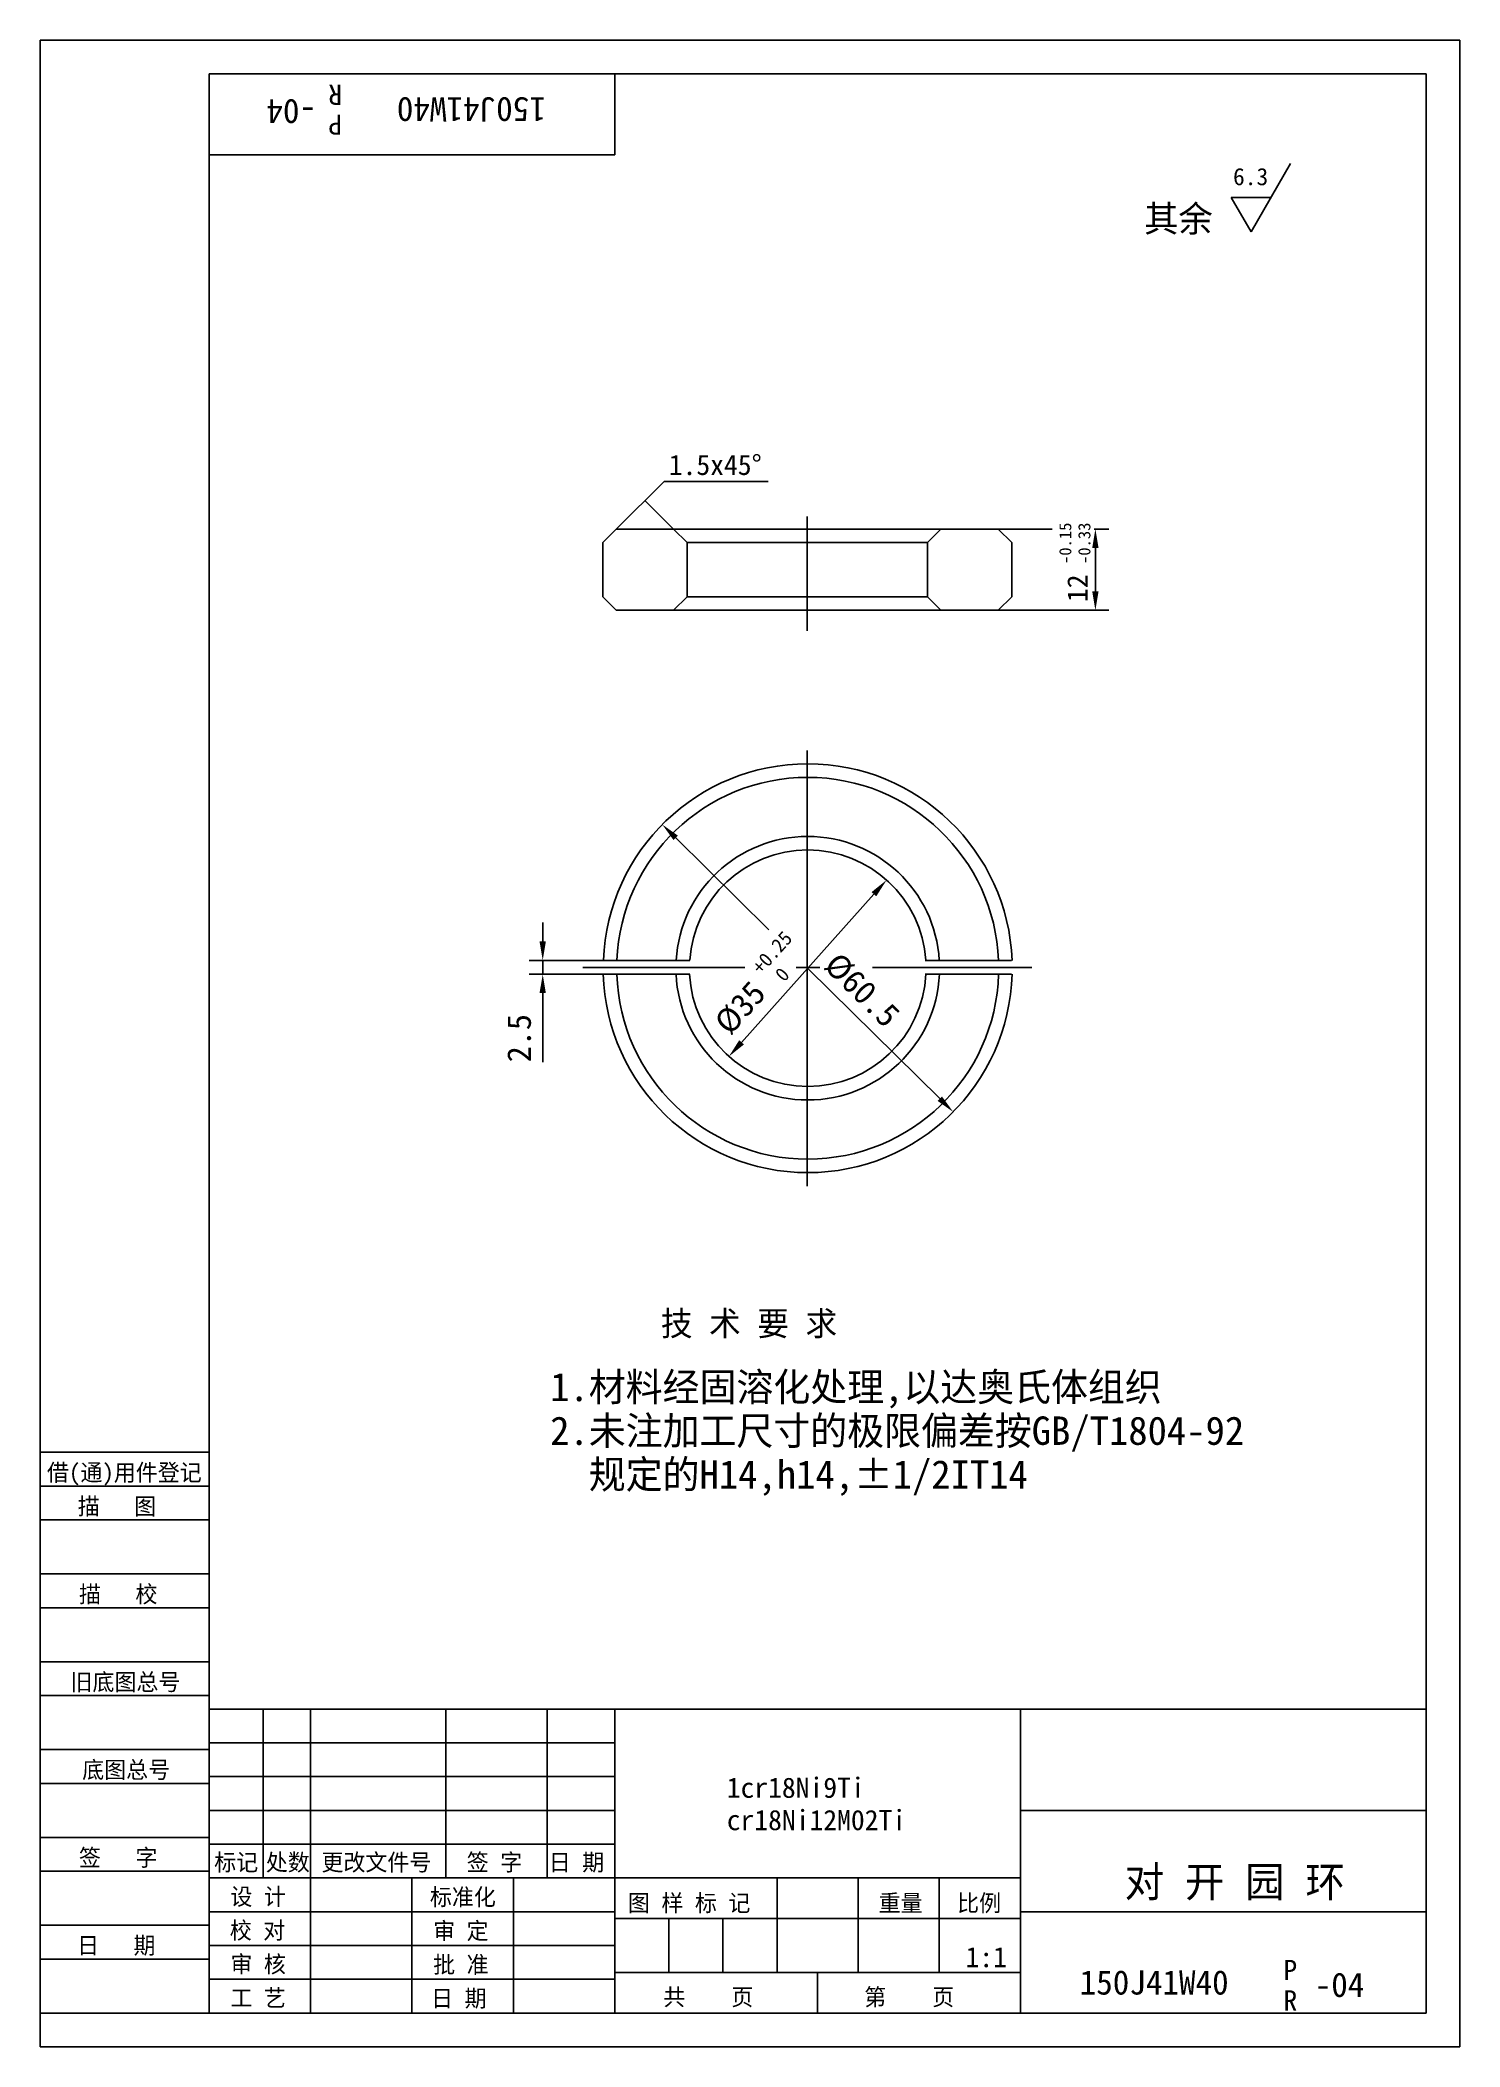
# Model space of a CAD drawing. Header units: metres. Extents: x 0 to 210, y 0 to 297.
import ezdxf

# ---------------------------------------------------------------- set-up
doc = ezdxf.new("R2010")
doc.units = ezdxf.units.M
for name, color, linetype in [('C', 6, 'Continuous'), ('D', 1, 'Continuous'), ('FL', 5, 'Continuous'), ('T', 7, 'Continuous'), ('TL', 4, 'Continuous')]:
    doc.layers.add(name, color=color, linetype=linetype)

# ---------------------------------------------------------------- blocks, each defined once
blk = doc.blocks.new('TUKUN4')
at = {"layer": 'FL'}
for p, q in [((0, 297), (0, 0)), ((210, 297), (0, 297)), ((210, 0), (210, 297)), ((0, 78), (25, 78)), ((0, 70), (25, 70)), ((0, 65), (25, 65)), ((0, 57), (25, 57)), ((0, 52), (25, 52)), ((33, 25), (33, 50)), ((40, 5), (40, 50)), ((60, 25), (60, 50)), ((75, 25), (75, 50)), ((25, 45), (85, 45)), ((0, 44), (25, 44)), ((0, 39), (25, 39)), ((25, 40), (85, 40)), ((25, 35), (85, 35)), ((0, 31), (25, 31)), ((25, 30), (85, 30)), ((0, 26), (25, 26)), ((70, 5), (70, 25)), ((0, 18), (25, 18)), ((25, 20), (85, 20)), ((25, 15), (85, 15)), ((0, 13), (25, 13)), ((25, 10), (85, 10)), ((0, 0), (210, 0))]:
    blk.add_line(p, q, dxfattribs=at)
at = {"layer": 'TL'}
for p, q in [((25, 5), (25, 292)), ((205, 292), (25, 292)), ((85, 292), (85, 280)), ((205, 5), (205, 292)), ((85, 280), (25, 280)), ((0, 88), (25, 88)), ((0, 83), (25, 83)), ((205, 50), (25, 50)), ((85, 5), (85, 50)), ((145, 5), (145, 50)), ((205, 35), (145, 35)), ((145, 25), (25, 25)), ((55, 5), (55, 25)), ((109, 11), (109, 25)), ((121, 11), (121, 25)), ((133, 11), (133, 25)), ((85, 19), (145, 19)), ((93, 11), (93, 19)), ((101, 11), (101, 19)), ((205, 20), (145, 20)), ((145, 11), (85, 11)), ((115, 5), (115, 11)), ((0, 5), (205, 5))]:
    blk.add_line(p, q, dxfattribs=at)
at = {"layer": 'T'}
for s, p in [('借(通)用件登记', (1, 83.76)), ('描   图', (5.56, 78.76)), ('描   校', (5.74, 65.76)), ('旧底图总号', (4.49, 52.76)), ('底图总号', (6.22, 39.76)), ('签   字', (5.74, 26.76)), ('标记', (25.75, 26.07)), ('处数', (33.38, 26.07)), ('更改文件号', (41.61, 26.07)), ('签 字', (63.1, 26.07)), ('日 期', (75.23, 26.07)), ('设 计', (28.14, 20.99)), ('标准化', (57.65, 20.93)), ('图 样 标 记', (86.95, 20.04)), ('重量', (124.03, 20.04)), ('比例', (135.64, 20.04)), ('校 对', (28.05, 15.99)), ('审 定', (58.13, 15.93)), ('日   期', (5.45, 13.76)), ('审 核', (28.14, 10.99)), ('批 准', (58.13, 10.93)), ('共    页', (92.18, 6.13)), ('第    页', (121.9, 6.13)), ('工 艺', (28.14, 5.99)), ('日 期', (57.84, 5.93))]:
    blk.add_text(s, height=2.5, dxfattribs=at).set_placement(p)

msp = doc.modelspace()

# ---------------------------------------------------------------- linework, layer by layer
at = {"layer": 'C'}
for p, q in [((113.47, 226.48), (113.47, 209.59)), ((113.47, 173.11), (113.47, 191.88)), ((113.47, 173.11), (113.47, 132.55)), ((80.26, 159.76), (104.24, 159.76)), ((111.83, 159.76), (115.31, 159.76)), ((123.1, 159.76), (146.69, 159.76)), ((113.47, 132.55), (113.47, 127.39))]:
    msp.add_line(p, q, dxfattribs=at)
at = {"layer": 'D'}
for p, q in [((184.97, 278.76), (179.12, 268.62)), ((179.12, 268.62), (176.19, 273.69)), ((176.19, 273.69), (182.05, 273.69)), ((85.22, 224.63), (92.29, 231.7)), ((92.29, 231.7), (100.92, 231.7)), ((100.92, 231.7), (107.7, 231.7)), ((93.7, 224.63), (89.46, 228.87)), ((141.72, 224.63), (149.71, 224.63)), ((155.9, 224.63), (158.09, 224.63)), ((156.09, 221.83), (156.09, 215.43)), ((141.72, 212.63), (158.09, 212.63)), ((107.8, 165.31), (94.02, 178.93)), ((103.75, 148.67), (123.34, 170.6)), ((74.34, 163.6), (74.34, 166.4)), ((83.32, 160.8), (72.34, 160.8)), ((74.34, 160.8), (74.34, 158.75)), ((83.36, 158.75), (72.34, 158.75)), ((133.07, 140.34), (113.62, 159.56)), ((74.34, 155.95), (74.34, 153.15)), ((74.34, 153.15), (74.34, 145.72))]:
    msp.add_line(p, q, dxfattribs=at)
for points in [[(155.62, 221.83), (156.56, 221.83), (156.09, 224.63)], [(155.62, 215.43), (156.56, 215.43), (156.09, 212.63)], [(93.69, 178.6), (94.35, 179.26), (92.03, 180.9)], [(123.68, 170.29), (122.99, 170.91), (125.2, 172.69)], [(73.87, 163.6), (74.8, 163.6), (74.34, 160.8)], [(73.87, 155.95), (74.8, 155.95), (74.34, 158.75)], [(104.1, 148.36), (103.4, 148.98), (101.88, 146.58)], [(132.74, 140.01), (133.39, 140.67), (135.06, 138.37)]]:
    msp.add_solid(points, dxfattribs=at)
at = {"layer": 'TL'}
for p, q in [((83.22, 222.63), (85.22, 224.63)), ((85.22, 224.63), (93.97, 224.63)), ((95.7, 222.63), (93.7, 224.63)), ((93.97, 224.63), (113.47, 224.63)), ((132.97, 224.63), (113.47, 224.63)), ((131.24, 222.63), (133.24, 224.63)), ((141.72, 224.63), (132.97, 224.63)), ((143.72, 222.63), (141.72, 224.63)), ((83.22, 214.63), (83.22, 222.63)), ((95.7, 222.63), (113.47, 222.63)), ((95.7, 214.63), (95.7, 222.63)), ((131.24, 222.63), (113.47, 222.63)), ((131.24, 214.63), (131.24, 222.63)), ((143.72, 214.63), (143.72, 222.63)), ((85.22, 212.63), (83.22, 214.63)), ((93.7, 212.63), (95.7, 214.63)), ((95.7, 214.63), (113.47, 214.63)), ((131.24, 214.63), (113.47, 214.63)), ((133.24, 212.63), (131.24, 214.63)), ((141.72, 212.63), (143.72, 214.63)), ((93.97, 212.63), (85.22, 212.63)), ((113.47, 212.63), (93.97, 212.63)), ((113.47, 212.63), (132.97, 212.63)), ((132.97, 212.63), (141.72, 212.63)), ((85.32, 160.8), (83.32, 160.8)), ((85.32, 160.8), (94.08, 160.8)), ((96.08, 160.8), (94.08, 160.8)), ((130.92, 160.8), (132.92, 160.8)), ((141.69, 160.8), (132.92, 160.8)), ((141.69, 160.8), (143.69, 160.8)), ((85.32, 158.76), (83.32, 158.76)), ((85.32, 158.76), (94.08, 158.76)), ((96.08, 158.76), (94.08, 158.76)), ((130.92, 158.76), (132.92, 158.76)), ((141.69, 158.76), (132.92, 158.76)), ((141.69, 158.76), (143.69, 158.76))]:
    msp.add_line(p, q, dxfattribs=at)
for radius, start, end in [(30.25, 2.17, 177.78), (28.25, 2.37, 177.63), (19.5, 3.44, 176.56), (17.5, 3.83, 176.17), (30.25, 181.67, 358.33), (28.25, 181.79, 358.22), (19.5, 182.58, 357.42), (17.5, 182.88, 357.12)]:
    msp.add_arc((113.54, 159.64), radius, start, end, dxfattribs=at)

# ---------------------------------------------------------------- block references
at = {"layer": 'D'}
msp.add_blockref('TUKUN4', (0, 0), dxfattribs=at)

# ---------------------------------------------------------------- texts
for s, height, rotation, p in [('-04', 3.6, 180, (40.81, 288.24)), ('R', 3, 180, (44.67, 290.4)), ('150J41W40', 3.6, 180, (74.8, 288.54)), ('P', 3, 180, (44.67, 285.99)), ('-0.15', 1.8, 90, (152.53, 219.47)), ('-0.33', 1.8, 90, (155.35, 219.47)), ('12', 3, 90, (154.93, 213.84)), ('+0.25', 2.1, 48.22, (106.66, 158.62)), ('%%c60.5', 3.5, 315.33, (115.73, 159.8)), ('%%c35', 3.5, 48.22, (102.04, 149.55)), (' 0', 2.1, 48.22, (109.11, 156.43)), ('2.5', 3.5, 90, (72.59, 145.72))]:
    msp.add_text(s, height=height, rotation=rotation, dxfattribs=at).set_placement(p)
for s, height, p in [('6.3', 2.55, (176.45, 275.53)), ('其余', 3.9, (163.3, 268.62)), ('1.5x45%%d', 3, (92.99, 232.64)), ('技 术 要 求', 3.6, (91.82, 105.26)), ('1.材料经固溶化处理,以达奥氏体组织', 4.2, (75.44, 95.57)), ('2.未注加工尺寸的极限偏差按GB/T1804-92', 4.2, (75.44, 89.1)), ('  规定的H14,h14,%%P1/2IT14', 4.2, (75.44, 82.63)), ('1cr18Ni9Ti', 3, (101.56, 36.86)), ('cr18Ni12M02Ti', 3, (101.56, 32.07)), ('对 开 园 环', 4.5, (160.41, 22.18)), ('1:1', 3, (136.88, 11.79)), ('P', 3, (183.9, 9.88)), ('150J41W40', 3.6, (153.76, 7.74)), ('-04', 3.6, (188.53, 7.39)), ('R', 3, (183.9, 5.38))]:
    msp.add_text(s, height=height, dxfattribs=at).set_placement(p)

doc.saveas('drawing.dxf')
